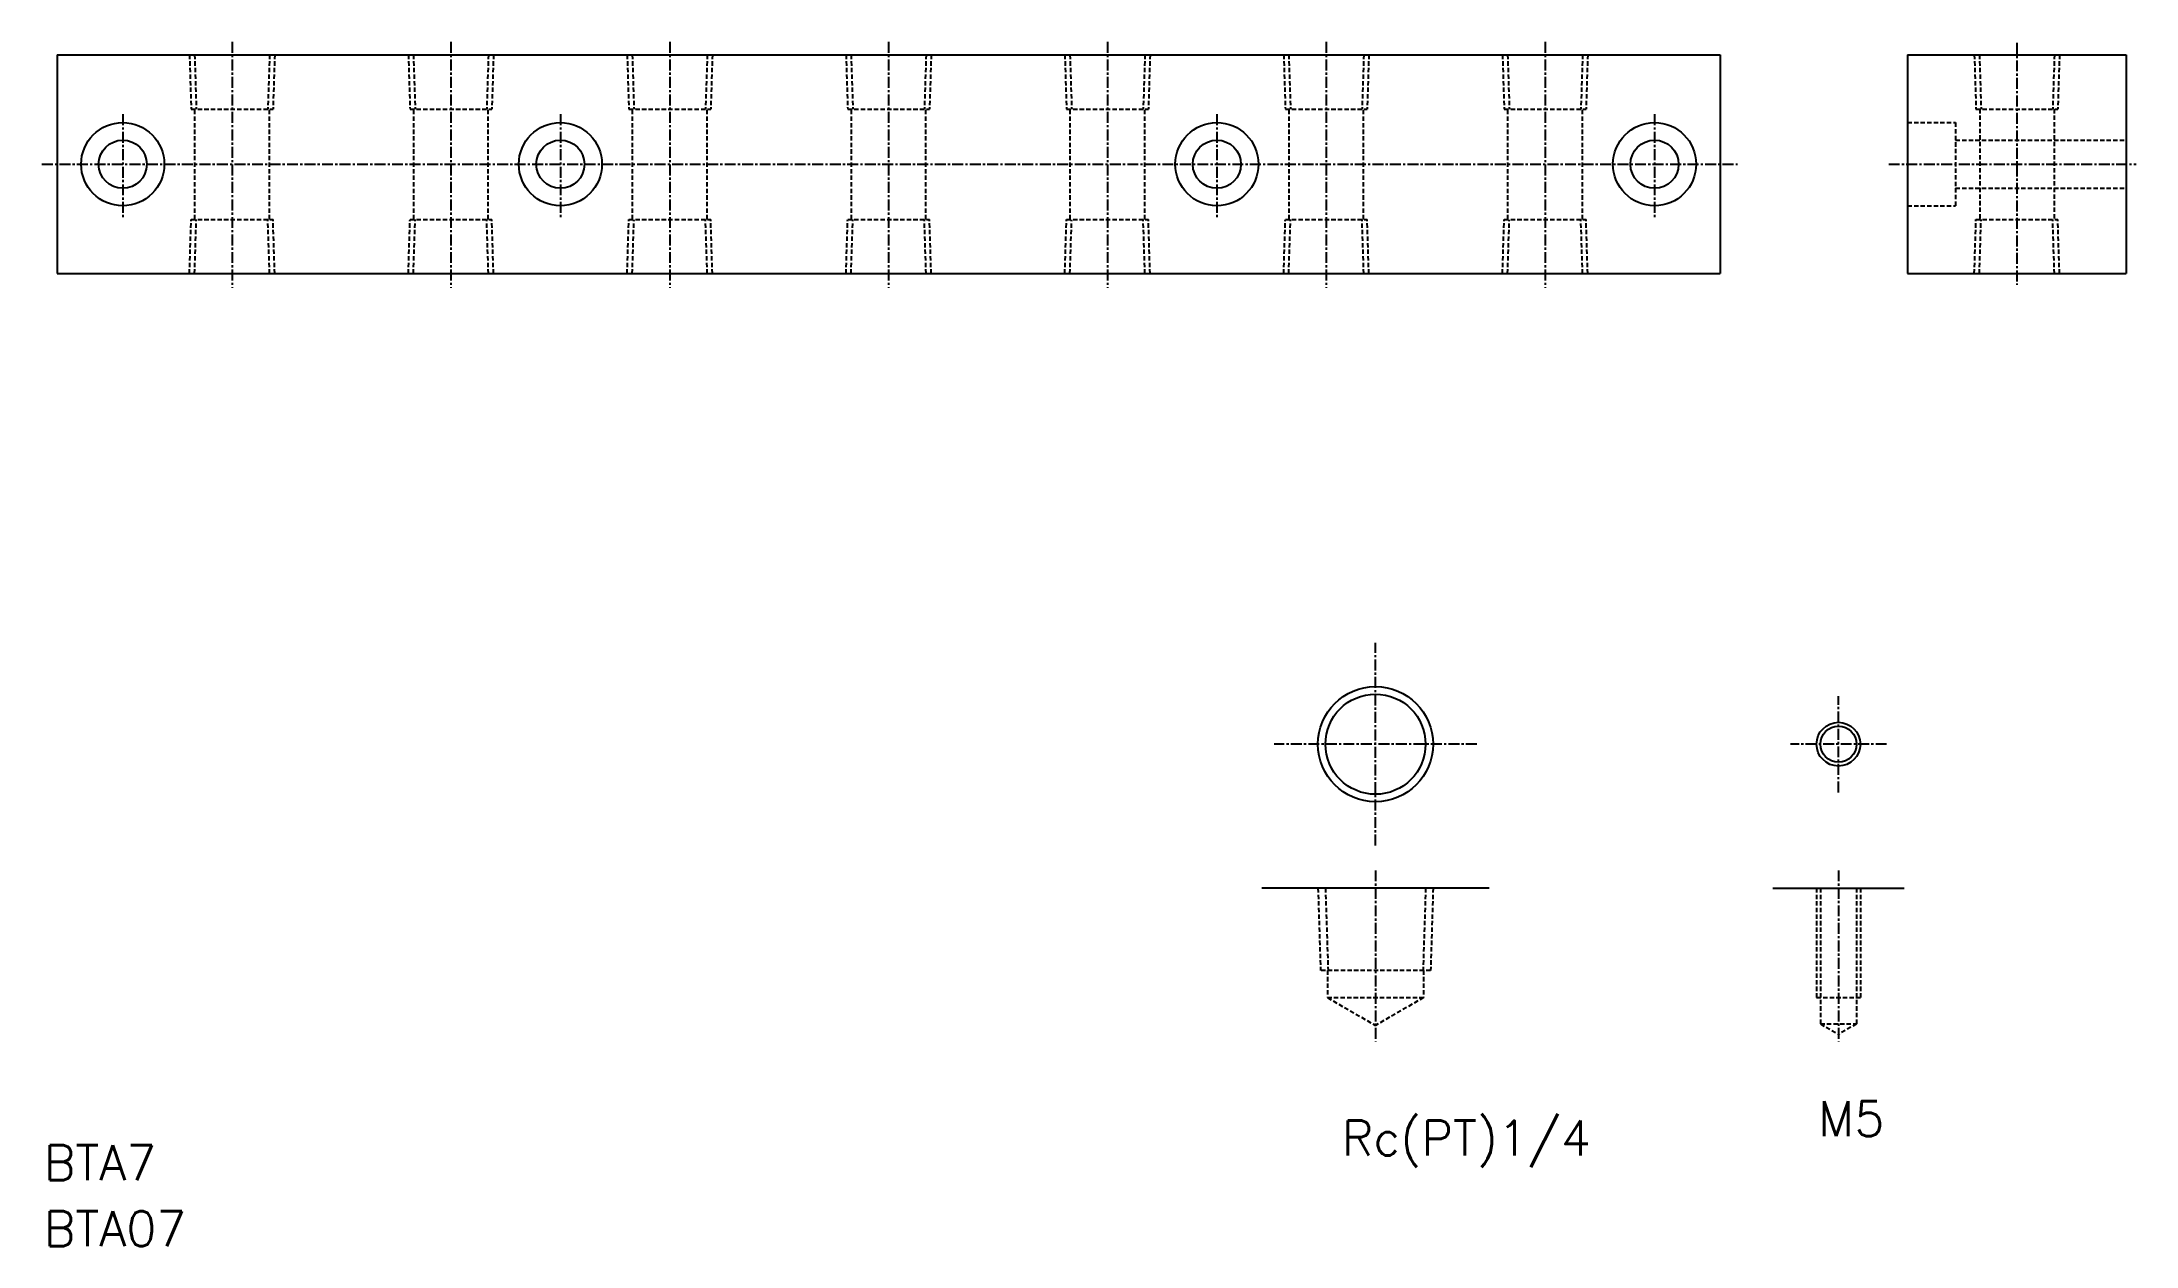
# Model space of a CAD drawing. Extents: x 3694 to 3933, y 15136 to 15274.
import ezdxf
from ezdxf.enums import TextEntityAlignment as Align

# ---------------------------------------------------------------- set-up
doc = ezdxf.new("R2010")
doc.units = 0
doc.linetypes.add('CENTER', pattern=[2, 1.25, -0.25, 0.25, -0.25])
doc.linetypes.add('DASHED', pattern=[0.75, 0.5, -0.25])
doc.layers.get('0').update_dxf_attribs({"linetype": 'CONTINUOUS'})
doc.layers.add('CENTER', color=1, linetype='CENTER')
doc.styles.get("Standard").update_dxf_attribs({"font": 'txt.shx', "bigfont": '@extfont2.shx'})

msp = doc.modelspace()

# ---------------------------------------------------------------- linework, layer by layer
at = {"color": 7, "linetype": 'CONTINUOUS'}
for p, q in [((3695.85, 15272.18), (3885.85, 15272.18)), ((3695.85, 15272.18), (3695.85, 15247.18)), ((3885.85, 15272.18), (3885.85, 15247.18)), ((3907.24, 15272.18), (3932.24, 15272.18)), ((3907.24, 15272.18), (3907.24, 15247.18)), ((3932.24, 15272.18), (3932.24, 15247.18)), ((3885.85, 15265.93), (3885.85, 15265.93)), ((3885.85, 15259.68), (3885.85, 15259.68)), ((3695.85, 15247.18), (3885.85, 15247.18)), ((3907.24, 15247.18), (3932.24, 15247.18)), ((3859.47, 15177), (3833.47, 15177)), ((3891.86, 15177), (3906.86, 15177))]:
    msp.add_line(p, q, dxfattribs=at)
at = {"color": 3, "linetype": 'DASHED'}
for p, q in [((3710.98, 15272.18), (3711.17, 15265.98)), ((3711.56, 15272.18), (3711.76, 15265.98)), ((3720.13, 15272.18), (3719.93, 15265.98)), ((3720.71, 15272.18), (3720.52, 15265.98)), ((3735.98, 15272.18), (3736.17, 15265.98)), ((3736.56, 15272.18), (3736.76, 15265.98)), ((3745.13, 15272.18), (3744.93, 15265.98)), ((3745.71, 15272.18), (3745.52, 15265.98)), ((3760.98, 15272.18), (3761.17, 15265.98)), ((3761.56, 15272.18), (3761.76, 15265.98)), ((3770.13, 15272.18), (3769.93, 15265.98)), ((3770.71, 15272.18), (3770.52, 15265.98)), ((3785.98, 15272.18), (3786.17, 15265.98)), ((3786.56, 15272.18), (3786.76, 15265.98)), ((3795.13, 15272.18), (3794.93, 15265.98)), ((3795.71, 15272.18), (3795.52, 15265.98)), ((3810.98, 15272.18), (3811.17, 15265.98)), ((3811.56, 15272.18), (3811.76, 15265.98)), ((3820.13, 15272.18), (3819.93, 15265.98)), ((3820.71, 15272.18), (3820.52, 15265.98)), ((3835.98, 15272.18), (3836.17, 15265.98)), ((3836.56, 15272.18), (3836.76, 15265.98)), ((3845.13, 15272.18), (3844.93, 15265.98)), ((3845.71, 15272.18), (3845.52, 15265.98)), ((3860.98, 15272.18), (3861.17, 15265.98)), ((3861.56, 15272.18), (3861.76, 15265.98)), ((3870.13, 15272.18), (3869.93, 15265.98)), ((3870.71, 15272.18), (3870.52, 15265.98)), ((3914.88, 15272.18), (3915.07, 15265.98)), ((3915.46, 15272.18), (3915.65, 15265.98)), ((3924.03, 15272.18), (3923.83, 15265.98)), ((3924.61, 15272.18), (3924.41, 15265.98)), ((3711.17, 15265.98), (3720.52, 15265.98)), ((3711.6, 15253.38), (3711.6, 15265.98)), ((3720.1, 15253.38), (3720.1, 15265.98)), ((3736.17, 15265.98), (3745.52, 15265.98)), ((3736.6, 15253.38), (3736.6, 15265.98)), ((3745.1, 15253.38), (3745.1, 15265.98)), ((3761.17, 15265.98), (3770.52, 15265.98)), ((3761.6, 15253.38), (3761.6, 15265.98)), ((3770.1, 15253.38), (3770.1, 15265.98)), ((3786.17, 15265.98), (3795.52, 15265.98)), ((3786.6, 15253.38), (3786.6, 15265.98)), ((3795.1, 15253.38), (3795.1, 15265.98)), ((3811.17, 15265.98), (3820.52, 15265.98)), ((3811.6, 15253.38), (3811.6, 15265.98)), ((3820.1, 15253.38), (3820.1, 15265.98)), ((3836.17, 15265.98), (3845.52, 15265.98)), ((3836.6, 15253.38), (3836.6, 15265.98)), ((3845.1, 15253.38), (3845.1, 15265.98)), ((3845.1, 15253.38), (3845.1, 15265.98)), ((3861.17, 15265.98), (3870.52, 15265.98)), ((3861.6, 15253.38), (3861.6, 15265.98)), ((3870.1, 15253.38), (3870.1, 15265.98)), ((3907.24, 15264.43), (3912.74, 15264.43)), ((3912.74, 15264.43), (3912.74, 15254.93)), ((3915.07, 15265.98), (3924.41, 15265.98)), ((3915.49, 15265.98), (3915.49, 15253.38)), ((3923.99, 15265.98), (3923.99, 15253.38)), ((3912.74, 15262.43), (3932.24, 15262.43)), ((3912.74, 15256.93), (3932.24, 15256.93)), ((3907.24, 15254.93), (3912.74, 15254.93)), ((3710.98, 15247.18), (3711.17, 15253.38)), ((3711.17, 15253.38), (3720.52, 15253.38)), ((3711.56, 15247.18), (3711.76, 15253.38)), ((3720.13, 15247.18), (3719.93, 15253.38)), ((3720.71, 15247.18), (3720.52, 15253.38)), ((3735.98, 15247.18), (3736.17, 15253.38)), ((3736.17, 15253.38), (3745.52, 15253.38)), ((3736.56, 15247.18), (3736.76, 15253.38)), ((3745.13, 15247.18), (3744.93, 15253.38)), ((3745.71, 15247.18), (3745.52, 15253.38)), ((3760.98, 15247.18), (3761.17, 15253.38)), ((3761.17, 15253.38), (3770.52, 15253.38)), ((3761.56, 15247.18), (3761.76, 15253.38)), ((3770.13, 15247.18), (3769.93, 15253.38)), ((3770.71, 15247.18), (3770.52, 15253.38)), ((3785.98, 15247.18), (3786.17, 15253.38)), ((3786.17, 15253.38), (3795.52, 15253.38)), ((3786.56, 15247.18), (3786.76, 15253.38)), ((3795.13, 15247.18), (3794.93, 15253.38)), ((3795.71, 15247.18), (3795.52, 15253.38)), ((3810.98, 15247.18), (3811.17, 15253.38)), ((3811.17, 15253.38), (3820.52, 15253.38)), ((3811.56, 15247.18), (3811.76, 15253.38)), ((3820.13, 15247.18), (3819.93, 15253.38)), ((3820.71, 15247.18), (3820.52, 15253.38)), ((3835.98, 15247.18), (3836.17, 15253.38)), ((3836.17, 15253.38), (3845.52, 15253.38)), ((3836.56, 15247.18), (3836.76, 15253.38)), ((3845.13, 15247.18), (3844.93, 15253.38)), ((3845.71, 15247.18), (3845.52, 15253.38)), ((3860.98, 15247.18), (3861.17, 15253.38)), ((3861.17, 15253.38), (3870.52, 15253.38)), ((3861.56, 15247.18), (3861.76, 15253.38)), ((3870.13, 15247.18), (3869.93, 15253.38)), ((3870.71, 15247.18), (3870.52, 15253.38)), ((3914.88, 15247.18), (3915.07, 15253.38)), ((3915.07, 15253.38), (3924.41, 15253.38)), ((3915.46, 15247.18), (3915.65, 15253.38)), ((3924.03, 15247.18), (3923.83, 15253.38)), ((3924.61, 15247.18), (3924.41, 15253.38)), ((3839.9, 15177), (3840.19, 15167.6)), ((3840.75, 15177), (3841.05, 15167.6)), ((3852.2, 15177), (3851.9, 15167.6)), ((3853.05, 15177), (3852.76, 15167.6)), ((3896.86, 15177), (3896.86, 15164.5)), ((3897.29, 15177), (3897.29, 15161.5)), ((3901.43, 15177), (3901.43, 15161.5)), ((3901.86, 15177), (3901.86, 15164.5)), ((3852.76, 15167.6), (3840.19, 15167.6)), ((3840.97, 15167.6), (3840.97, 15164.5)), ((3851.97, 15167.6), (3851.97, 15164.5)), ((3840.97, 15164.5), (3846.47, 15161.32)), ((3840.97, 15164.5), (3851.97, 15164.5)), ((3851.97, 15164.5), (3846.47, 15161.32)), ((3896.86, 15164.5), (3901.86, 15164.5)), ((3897.29, 15161.5), (3899.36, 15160.3)), ((3897.29, 15161.5), (3901.43, 15161.5)), ((3901.43, 15161.5), (3899.36, 15160.3))]:
    msp.add_line(p, q, dxfattribs=at)
at = {"color": 7, "linetype": 'CONTINUOUS'}
for centre, radius in [((3703.35, 15259.68), 4.75), ((3753.35, 15259.68), 4.75), ((3828.35, 15259.68), 4.75), ((3878.35, 15259.68), 4.75), ((3703.35, 15259.68), 2.75), ((3753.35, 15259.68), 2.75), ((3828.35, 15259.68), 2.75), ((3878.35, 15259.68), 2.75), ((3846.47, 15193.44), 5.72), ((3899.36, 15193.44), 2.07)]:
    msp.add_circle(centre, radius, dxfattribs=at)
at = {"color": 3, "linetype": 'CONTINUOUS'}
for centre, radius in [((3846.47, 15193.44), 6.58), ((3899.36, 15193.44), 2.5)]:
    msp.add_circle(centre, radius, dxfattribs=at)
at = {"layer": 'CENTER', "color": 1, "linetype": 'CENTER'}
for p, q in [((3715.85, 15273.65), (3715.85, 15245.55)), ((3740.85, 15273.65), (3740.85, 15245.55)), ((3765.85, 15273.65), (3765.85, 15245.55)), ((3790.85, 15273.65), (3790.85, 15245.55)), ((3815.85, 15273.65), (3815.85, 15245.55)), ((3840.85, 15273.65), (3840.85, 15245.55)), ((3865.85, 15273.65), (3865.85, 15245.55)), ((3919.74, 15273.54), (3919.74, 15245.9)), ((3703.35, 15265.38), (3703.35, 15253.44)), ((3753.35, 15265.38), (3753.35, 15253.44)), ((3828.35, 15265.38), (3828.35, 15253.44)), ((3878.35, 15265.38), (3878.35, 15253.44)), ((3694.12, 15259.68), (3887.82, 15259.68)), ((3905.1, 15259.68), (3933.36, 15259.68)), ((3846.47, 15181.87), (3846.47, 15205.02)), ((3899.36, 15187.94), (3899.36, 15198.94)), ((3858.05, 15193.44), (3834.9, 15193.44)), ((3904.86, 15193.44), (3893.86, 15193.44)), ((3846.47, 15179.03), (3846.47, 15159.5)), ((3899.36, 15179.03), (3899.36, 15159.5))]:
    msp.add_line(p, q, dxfattribs=at)

# ---------------------------------------------------------------- texts
at = {"color": 7, "linetype": 'CONTINUOUS'}
for s, p in [('M5', (3904.6, 15150.67)), ('Rc(PT)1/4', (3871.08, 15148.45))]:
    msp.add_text(s, height=4, dxfattribs=at).set_placement(p, align=Align.MIDDLE_RIGHT)
for s, p in [('BTA7', (3694.34, 15143.65)), ('BTA07', (3694.34, 15136.11))]:
    msp.add_text(s, height=4, dxfattribs=at).set_placement(p)

doc.saveas('drawing.dxf')
